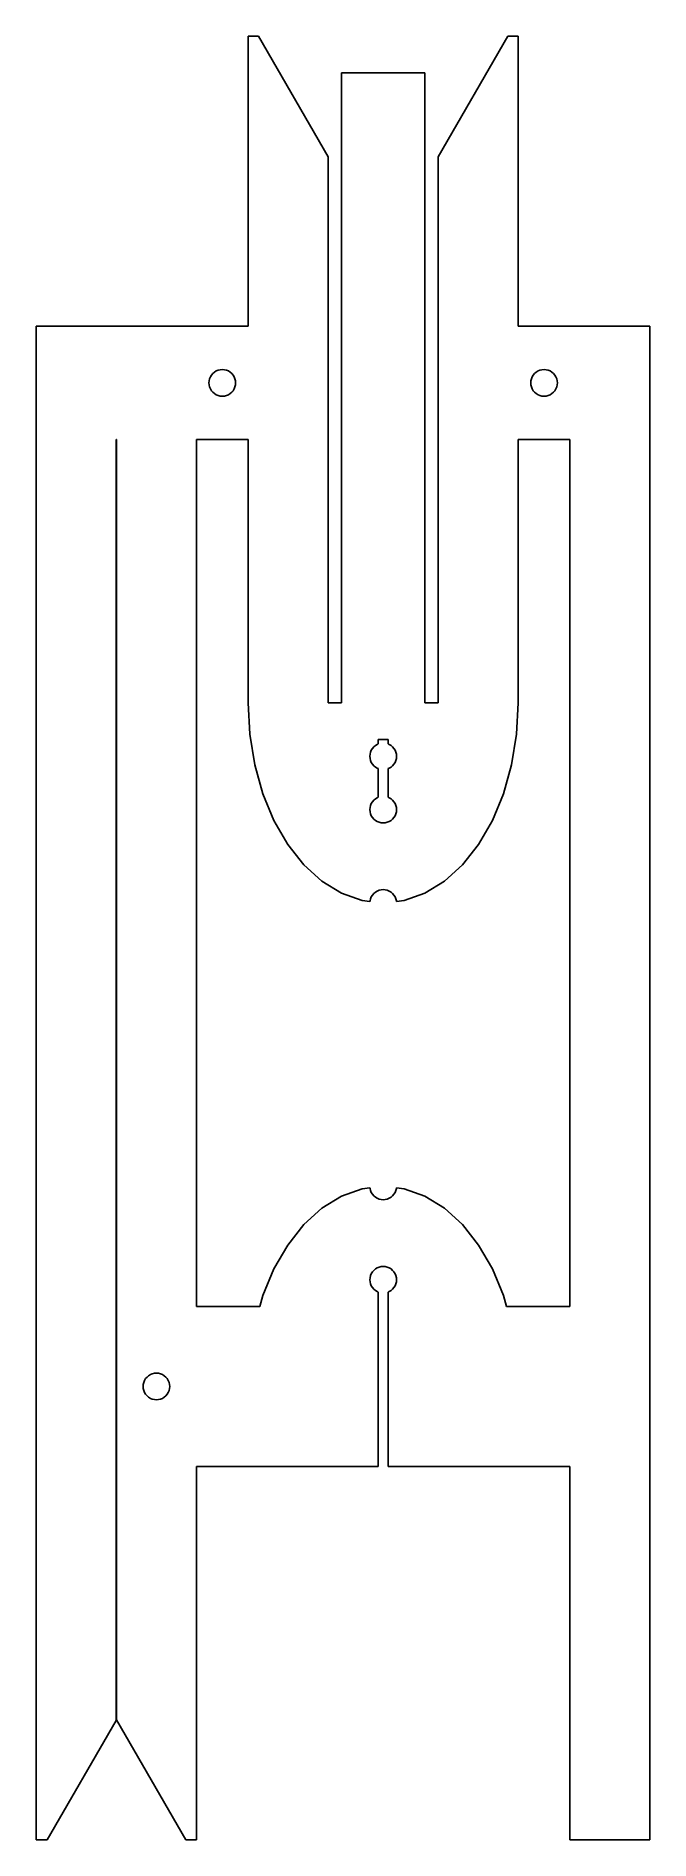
# Model space of a CAD drawing. Header units: metres. Extents: x -2.4 to 16, y 0 to 54.1.
import ezdxf

# ---------------------------------------------------------------- set-up
doc = ezdxf.new("R2010")
doc.units = ezdxf.units.M

msp = doc.modelspace()

# ---------------------------------------------------------------- linework, layer by layer
for p, q in [((4.25876, 54.1), (3.95, 54.1)), ((3.95, 54.1), (3.95, 45.4)), ((6.34999, 50.4779), (4.25876, 54.1)), ((11.7412, 54.1), (9.64999, 50.4779)), ((12.05, 54.1), (11.7412, 54.1)), ((12.05, 45.4), (12.05, 54.1)), ((9.25, 53), (6.75, 53)), ((6.75, 53), (6.75, 34.1)), ((9.25, 34.1), (9.25, 53)), ((6.34999, 34.1), (6.34999, 50.4779)), ((9.64999, 50.4779), (9.64999, 34.1)), ((3.95, 45.4), (-2.40999, 45.4)), ((-2.40999, 45.4), (-2.40999, 0.000092)), ((16, 45.4), (12.05, 45.4)), ((16, 0), (16, 45.4)), ((2.77992, 43.7626), (2.79457, 43.8236)), ((2.79457, 43.8236), (2.81859, 43.8816)), ((2.81859, 43.8816), (2.85138, 43.9351)), ((2.85138, 43.9351), (2.89215, 43.9828)), ((2.89215, 43.9828), (2.93988, 44.0236)), ((2.93988, 44.0236), (2.99339, 44.0564)), ((2.99339, 44.0564), (3.05139, 44.0804)), ((3.05139, 44.0804), (3.11241, 44.0951)), ((3.11241, 44.0951), (3.17499, 44.1)), ((3.17499, 44.1), (3.23756, 44.0951)), ((3.23756, 44.0951), (3.2986, 44.0804)), ((3.2986, 44.0804), (3.35658, 44.0564)), ((3.35658, 44.0564), (3.41011, 44.0236)), ((3.41011, 44.0236), (3.45784, 43.9828)), ((3.45784, 43.9828), (3.4986, 43.9351)), ((3.4986, 43.9351), (3.5314, 43.8816)), ((3.5314, 43.8816), (3.55542, 43.8236)), ((3.55542, 43.8236), (3.57007, 43.7626)), ((12.4299, 43.7626), (12.4446, 43.8236)), ((12.4446, 43.8236), (12.4686, 43.8816)), ((12.4686, 43.8816), (12.5014, 43.9351)), ((12.5014, 43.9351), (12.5421, 43.9828)), ((12.5421, 43.9828), (12.5899, 44.0236)), ((12.5899, 44.0236), (12.6434, 44.0564)), ((12.6434, 44.0564), (12.7014, 44.0804)), ((12.7014, 44.0804), (12.7624, 44.0951)), ((12.7624, 44.0951), (12.825, 44.1)), ((12.825, 44.1), (12.8876, 44.0951)), ((12.8876, 44.0951), (12.9486, 44.0804)), ((12.9486, 44.0804), (13.0066, 44.0564)), ((13.0066, 44.0564), (13.0601, 44.0236)), ((13.0601, 44.0236), (13.1078, 43.9828)), ((13.1078, 43.9828), (13.1486, 43.9351)), ((13.1486, 43.9351), (13.1814, 43.8816)), ((13.1814, 43.8816), (13.2054, 43.8236)), ((13.2054, 43.8236), (13.2201, 43.7626)), ((2.77499, 43.7), (2.77992, 43.7626)), ((2.77992, 43.6374), (2.77499, 43.7)), ((2.79457, 43.5764), (2.77992, 43.6374)), ((2.81859, 43.5184), (2.79457, 43.5764)), ((2.85138, 43.4649), (2.81859, 43.5184)), ((2.89215, 43.4172), (2.85138, 43.4649)), ((2.93988, 43.3764), (2.89215, 43.4172)), ((2.99339, 43.3436), (2.93988, 43.3764)), ((3.05139, 43.3196), (2.99339, 43.3436)), ((3.11241, 43.3049), (3.05139, 43.3196)), ((3.17499, 43.3), (3.11241, 43.3049)), ((3.23756, 43.3049), (3.17499, 43.3)), ((3.2986, 43.3196), (3.23756, 43.3049)), ((3.35658, 43.3436), (3.2986, 43.3196)), ((3.41011, 43.3764), (3.35658, 43.3436)), ((3.45784, 43.4172), (3.41011, 43.3764)), ((3.4986, 43.4649), (3.45784, 43.4172)), ((3.5314, 43.5184), (3.4986, 43.4649)), ((3.55542, 43.5764), (3.5314, 43.5184)), ((3.57007, 43.6374), (3.55542, 43.5764)), ((3.57007, 43.7626), (3.575, 43.7)), ((3.575, 43.7), (3.57007, 43.6374)), ((12.425, 43.7), (12.4299, 43.7626)), ((12.4299, 43.6374), (12.425, 43.7)), ((12.4446, 43.5764), (12.4299, 43.6374)), ((12.4686, 43.5184), (12.4446, 43.5764)), ((12.5014, 43.4649), (12.4686, 43.5184)), ((12.5421, 43.4172), (12.5014, 43.4649)), ((12.5899, 43.3764), (12.5421, 43.4172)), ((12.6434, 43.3436), (12.5899, 43.3764)), ((12.7014, 43.3196), (12.6434, 43.3436)), ((12.7624, 43.3049), (12.7014, 43.3196)), ((12.825, 43.3), (12.7624, 43.3049)), ((12.8876, 43.3049), (12.825, 43.3)), ((12.9486, 43.3196), (12.8876, 43.3049)), ((13.0066, 43.3436), (12.9486, 43.3196)), ((13.0601, 43.3764), (13.0066, 43.3436)), ((13.1078, 43.4172), (13.0601, 43.3764)), ((13.1486, 43.4649), (13.1078, 43.4172)), ((13.1814, 43.5184), (13.1486, 43.4649)), ((13.2054, 43.5764), (13.1814, 43.5184)), ((13.2201, 43.6374), (13.2054, 43.5764)), ((13.2201, 43.7626), (13.225, 43.7)), ((13.225, 43.7), (13.2201, 43.6374)), ((-0.009995, 3.58269), (-0.009995, 42)), ((-0.009995, 42), (0, 42)), ((0, 42), (0, 3.59999)), ((2.39999, 16), (2.39999, 42)), ((2.39999, 42), (3.95, 42)), ((3.95, 42), (3.95, 34.1)), ((12.05, 34.1), (12.05, 42)), ((12.05, 42), (13.6, 42)), ((13.6, 42), (13.6, 16)), ((3.95, 34.1), (3.99986, 33.1614)), ((6.75, 34.1), (6.34999, 34.1)), ((9.64999, 34.1), (9.25, 34.1)), ((12.0001, 33.1614), (12.05, 34.1)), ((3.99986, 33.1614), (4.14822, 32.2459)), ((11.8518, 32.2459), (12.0001, 33.1614)), ((7.60001, 32.5), (7.60493, 32.5626)), ((7.60493, 32.4374), (7.60001, 32.5)), ((7.60493, 32.5626), (7.61958, 32.6236)), ((7.61958, 32.6236), (7.6436, 32.6816)), ((7.6436, 32.6816), (7.67641, 32.7351)), ((7.67641, 32.7351), (7.71716, 32.7828)), ((7.71716, 32.7828), (7.76489, 32.8236)), ((7.76489, 32.8236), (7.81841, 32.8564)), ((7.81841, 32.8564), (7.85001, 32.8695)), ((7.85001, 32.8695), (7.85001, 33)), ((7.85001, 33), (8.14999, 33)), ((8.14999, 33), (8.14999, 32.8695)), ((8.14999, 32.8695), (8.18159, 32.8564)), ((8.18159, 32.8564), (8.23511, 32.8236)), ((8.23511, 32.8236), (8.28284, 32.7828)), ((8.28284, 32.7828), (8.32359, 32.7351)), ((8.32359, 32.7351), (8.3564, 32.6816)), ((8.3564, 32.6816), (8.38042, 32.6236)), ((8.38042, 32.6236), (8.39507, 32.5626)), ((8.39507, 32.5626), (8.39999, 32.5)), ((8.39999, 32.5), (8.39507, 32.4374)), ((4.14822, 32.2459), (4.39142, 31.3761)), ((7.61958, 32.3764), (7.60493, 32.4374)), ((7.6436, 32.3184), (7.61958, 32.3764)), ((7.67641, 32.2649), (7.6436, 32.3184)), ((7.71716, 32.2171), (7.67641, 32.2649)), ((7.76489, 32.1764), (7.71716, 32.2171)), ((7.81841, 32.1436), (7.76489, 32.1764)), ((7.85001, 32.1305), (7.81841, 32.1436)), ((7.85001, 31.2695), (7.85001, 32.1305)), ((8.18159, 32.1436), (8.14999, 32.1305)), ((8.14999, 32.1305), (8.14999, 31.2695)), ((8.23511, 32.1764), (8.18159, 32.1436)), ((8.28284, 32.2171), (8.23511, 32.1764)), ((8.32359, 32.2649), (8.28284, 32.2171)), ((8.3564, 32.3184), (8.32359, 32.2649)), ((8.38042, 32.3764), (8.3564, 32.3184)), ((8.39507, 32.4374), (8.38042, 32.3764)), ((11.6086, 31.3761), (11.8518, 32.2459)), ((4.39142, 31.3761), (4.72348, 30.5733)), ((7.60001, 30.9), (7.60493, 30.9625)), ((7.60493, 30.8374), (7.60001, 30.9)), ((7.60493, 30.9625), (7.61958, 31.0236)), ((7.61958, 30.7764), (7.60493, 30.8374)), ((7.61958, 31.0236), (7.6436, 31.0816)), ((7.6436, 31.0816), (7.67641, 31.1351)), ((7.67641, 31.1351), (7.71716, 31.1828)), ((7.71716, 31.1828), (7.76489, 31.2236)), ((7.76489, 31.2236), (7.81841, 31.2564)), ((7.81841, 31.2564), (7.85001, 31.2695)), ((8.14999, 31.2695), (8.18159, 31.2564)), ((8.18159, 31.2564), (8.23511, 31.2236)), ((8.23511, 31.2236), (8.28284, 31.1828)), ((8.28284, 31.1828), (8.32359, 31.1351)), ((8.32359, 31.1351), (8.3564, 31.0816)), ((8.3564, 31.0816), (8.38042, 31.0236)), ((8.38042, 31.0236), (8.39507, 30.9625)), ((8.39507, 30.8374), (8.38042, 30.7764)), ((8.39507, 30.9625), (8.39999, 30.9)), ((8.39999, 30.9), (8.39507, 30.8374)), ((11.2765, 30.5733), (11.6086, 31.3761)), ((4.72348, 30.5733), (5.13622, 29.8574)), ((7.6436, 30.7184), (7.61958, 30.7764)), ((7.67641, 30.6649), (7.6436, 30.7184)), ((7.71716, 30.6171), (7.67641, 30.6649)), ((7.76489, 30.5764), (7.71716, 30.6171)), ((7.81841, 30.5436), (7.76489, 30.5764)), ((7.8764, 30.5196), (7.81841, 30.5436)), ((7.93744, 30.5049), (7.8764, 30.5196)), ((8, 30.5), (7.93744, 30.5049)), ((8.06256, 30.5049), (8, 30.5)), ((8.1236, 30.5196), (8.06256, 30.5049)), ((8.18159, 30.5436), (8.1236, 30.5196)), ((8.23511, 30.5764), (8.18159, 30.5436)), ((8.28284, 30.6171), (8.23511, 30.5764)), ((8.32359, 30.6649), (8.28284, 30.6171)), ((8.3564, 30.7184), (8.32359, 30.6649)), ((8.38042, 30.7764), (8.3564, 30.7184)), ((10.8638, 29.8574), (11.2765, 30.5733)), ((5.13622, 29.8574), (5.61946, 29.2459)), ((10.3805, 29.2459), (10.8638, 29.8574)), ((5.61946, 29.2459), (6.16133, 28.754)), ((9.83865, 28.754), (10.3805, 29.2459)), ((6.16133, 28.754), (6.74847, 28.3937)), ((9.25151, 28.3937), (9.83865, 28.754)), ((6.74847, 28.3937), (7.36644, 28.1739)), ((7.36644, 28.1739), (7.60365, 28.1462)), ((7.60365, 28.1462), (7.60493, 28.1626)), ((7.60493, 28.1626), (7.61958, 28.2236)), ((7.61958, 28.2236), (7.6436, 28.2816)), ((7.6436, 28.2816), (7.67641, 28.3351)), ((7.67641, 28.3351), (7.71716, 28.3828)), ((7.71716, 28.3828), (7.76489, 28.4236)), ((7.76489, 28.4236), (7.81841, 28.4564)), ((7.81841, 28.4564), (7.8764, 28.4804)), ((7.8764, 28.4804), (7.93744, 28.4951)), ((7.93744, 28.4951), (8, 28.5)), ((8, 28.5), (8.06256, 28.4951)), ((8.06256, 28.4951), (8.1236, 28.4804)), ((8.1236, 28.4804), (8.18159, 28.4564)), ((8.18159, 28.4564), (8.23511, 28.4236)), ((8.23511, 28.4236), (8.28284, 28.3828)), ((8.28284, 28.3828), (8.32359, 28.3351)), ((8.32359, 28.3351), (8.3564, 28.2816)), ((8.3564, 28.2816), (8.38042, 28.2236)), ((8.38042, 28.2236), (8.39507, 28.1626)), ((8.39507, 28.1626), (8.39635, 28.1462)), ((8.39635, 28.1462), (8.63356, 28.1739)), ((8.63356, 28.1739), (9.25151, 28.3937)), ((7.36642, 19.5261), (6.74847, 19.3063)), ((7.60364, 19.5538), (7.36642, 19.5261)), ((7.60492, 19.5374), (7.60364, 19.5538)), ((7.61957, 19.4764), (7.60492, 19.5374)), ((7.64359, 19.4184), (7.61957, 19.4764)), ((8.3804, 19.4764), (8.35638, 19.4184)), ((8.39505, 19.5374), (8.3804, 19.4764)), ((8.39633, 19.5538), (8.39505, 19.5374)), ((8.63354, 19.5261), (8.39633, 19.5538)), ((9.25151, 19.3063), (8.63354, 19.5261)), ((6.16133, 18.946), (5.61946, 18.4541)), ((6.74847, 19.3063), (6.16133, 18.946)), ((7.67639, 19.3649), (7.64359, 19.4184)), ((7.71715, 19.3172), (7.67639, 19.3649)), ((7.76488, 19.2764), (7.71715, 19.3172)), ((7.81839, 19.2436), (7.76488, 19.2764)), ((7.87639, 19.2196), (7.81839, 19.2436)), ((7.93742, 19.2049), (7.87639, 19.2196)), ((7.99998, 19.2), (7.93742, 19.2049)), ((8.06255, 19.2049), (7.99998, 19.2)), ((8.12358, 19.2196), (8.06255, 19.2049)), ((8.18158, 19.2436), (8.12358, 19.2196)), ((8.23509, 19.2764), (8.18158, 19.2436)), ((8.28282, 19.3172), (8.23509, 19.2764)), ((8.32358, 19.3649), (8.28282, 19.3172)), ((8.35638, 19.4184), (8.32358, 19.3649)), ((9.83865, 18.946), (9.25151, 19.3063)), ((10.3805, 18.4541), (9.83865, 18.946)), ((5.61946, 18.4541), (5.1362, 17.8426)), ((10.8638, 17.8426), (10.3805, 18.4541)), ((5.1362, 17.8426), (4.72346, 17.1267)), ((11.2765, 17.1267), (10.8638, 17.8426)), ((4.72346, 17.1267), (4.39142, 16.3239)), ((7.59999, 16.8), (7.60492, 16.8626)), ((7.60492, 16.7374), (7.59999, 16.8)), ((7.60492, 16.8626), (7.61957, 16.9236)), ((7.61957, 16.9236), (7.64359, 16.9816)), ((7.64359, 16.9816), (7.67639, 17.0351)), ((7.67639, 17.0351), (7.71715, 17.0828)), ((7.71715, 17.0828), (7.76488, 17.1236)), ((7.76488, 17.1236), (7.81839, 17.1564)), ((7.81839, 17.1564), (7.87639, 17.1804)), ((7.87639, 17.1804), (7.93742, 17.1951)), ((7.93742, 17.1951), (7.99998, 17.2)), ((7.99998, 17.2), (8.06255, 17.1951)), ((8.06255, 17.1951), (8.12358, 17.1804)), ((8.12358, 17.1804), (8.18158, 17.1564)), ((8.18158, 17.1564), (8.23509, 17.1236)), ((8.23509, 17.1236), (8.28282, 17.0828)), ((8.28282, 17.0828), (8.32358, 17.0351)), ((8.32358, 17.0351), (8.35638, 16.9816)), ((8.35638, 16.9816), (8.3804, 16.9236)), ((8.3804, 16.9236), (8.39505, 16.8626)), ((8.39505, 16.8626), (8.39998, 16.8)), ((8.39998, 16.8), (8.39505, 16.7374)), ((11.6086, 16.3239), (11.2765, 17.1267)), ((4.39142, 16.3239), (4.30084, 16)), ((7.61957, 16.6764), (7.60492, 16.7374)), ((7.64359, 16.6184), (7.61957, 16.6764)), ((7.67639, 16.5649), (7.64359, 16.6184)), ((7.71715, 16.5172), (7.67639, 16.5649)), ((7.76488, 16.4764), (7.71715, 16.5172)), ((7.81839, 16.4436), (7.76488, 16.4764)), ((7.84999, 16.4305), (7.81839, 16.4436)), ((7.84999, 11.2), (7.84999, 16.4305)), ((8.18158, 16.4436), (8.14998, 16.4305)), ((8.14998, 16.4305), (8.14999, 11.2)), ((8.23509, 16.4764), (8.18158, 16.4436)), ((8.28282, 16.5172), (8.23509, 16.4764)), ((8.32358, 16.5649), (8.28282, 16.5172)), ((8.35638, 16.6184), (8.32358, 16.5649)), ((8.3804, 16.6764), (8.35638, 16.6184)), ((8.39505, 16.7374), (8.3804, 16.6764)), ((11.6991, 16), (11.6086, 16.3239)), ((4.30084, 16), (2.39999, 16)), ((13.6, 16), (11.6991, 16)), ((0.799988, 13.6), (0.804916, 13.6626)), ((0.804916, 13.5374), (0.799988, 13.6)), ((0.804916, 13.6626), (0.819565, 13.7236)), ((0.819565, 13.4764), (0.804916, 13.5374)), ((0.819565, 13.7236), (0.843582, 13.7816)), ((0.843582, 13.7816), (0.876389, 13.8351)), ((0.876389, 13.8351), (0.917145, 13.8828)), ((0.917145, 13.8828), (0.964874, 13.9236)), ((0.964874, 13.9236), (1.0184, 13.9564)), ((1.0184, 13.9564), (1.07639, 13.9804)), ((1.07639, 13.9804), (1.13742, 13.9951)), ((1.13742, 13.9951), (1.2, 14)), ((1.2, 14), (1.26257, 13.9951)), ((1.26257, 13.9951), (1.32359, 13.9804)), ((1.32359, 13.9804), (1.38159, 13.9564)), ((1.38159, 13.9564), (1.4351, 13.9236)), ((1.4351, 13.9236), (1.48283, 13.8828)), ((1.48283, 13.8828), (1.52361, 13.8351)), ((1.52361, 13.8351), (1.5564, 13.7816)), ((1.5564, 13.7816), (1.58041, 13.7236)), ((1.58041, 13.7236), (1.59506, 13.6626)), ((1.59506, 13.5374), (1.58041, 13.4764)), ((1.59506, 13.6626), (1.59999, 13.6)), ((1.59999, 13.6), (1.59506, 13.5374)), ((0.843582, 13.4184), (0.819565, 13.4764)), ((0.876389, 13.3649), (0.843582, 13.4184)), ((0.917145, 13.3172), (0.876389, 13.3649)), ((0.964874, 13.2764), (0.917145, 13.3172)), ((1.0184, 13.2436), (0.964874, 13.2764)), ((1.07639, 13.2196), (1.0184, 13.2436)), ((1.13742, 13.2049), (1.07639, 13.2196)), ((1.2, 13.2), (1.13742, 13.2049)), ((1.26257, 13.2049), (1.2, 13.2)), ((1.32359, 13.2196), (1.26257, 13.2049)), ((1.38159, 13.2436), (1.32359, 13.2196)), ((1.4351, 13.2764), (1.38159, 13.2436)), ((1.48283, 13.3172), (1.4351, 13.2764)), ((1.52361, 13.3649), (1.48283, 13.3172)), ((1.5564, 13.4184), (1.52361, 13.3649)), ((1.58041, 13.4764), (1.5564, 13.4184)), ((2.39999, 0), (2.39999, 11.2)), ((2.39999, 11.2), (7.84999, 11.2)), ((8.14999, 11.2), (13.6, 11.2)), ((13.6, 11.2), (13.6, 0)), ((-2.07841, 0.000092), (-0.009995, 3.58269)), ((0, 3.59999), (2.07846, 0)), ((-2.40999, 0.000092), (-2.07841, 0.000092)), ((2.07846, 0), (2.39999, 0)), ((13.6, 0), (16, 0))]:
    msp.add_line(p, q)

doc.saveas('drawing.dxf')
